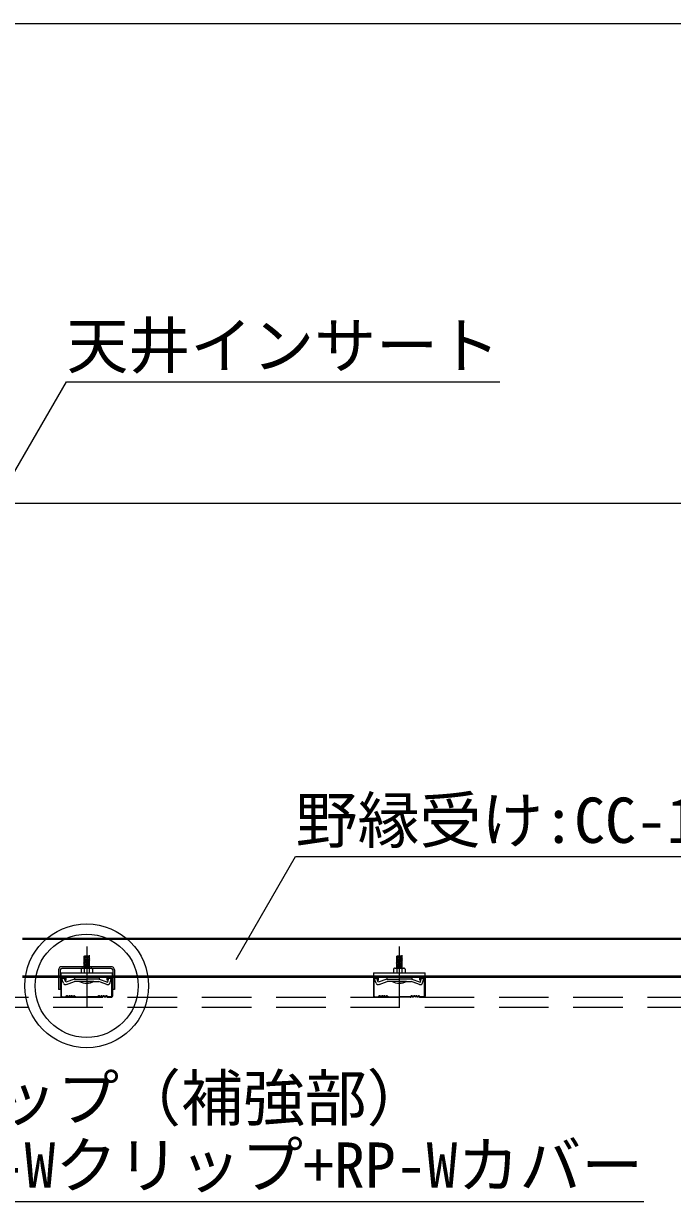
# Model space of a CAD drawing. Units: millimetres, scale not verified. Extents: x -7800 to 7800, y -5578 to 5485.
# Drawn here: x -3395 to -2766, y 555 to 1696 of the extents above; entities that cross this region are included whole.
import ezdxf
from ezdxf.enums import TextEntityAlignment as Align

# ---------------------------------------------------------------- set-up
doc = ezdxf.new("R2010")
doc.units = ezdxf.units.MM
doc.header["$LTSCALE"] = 40
doc.linetypes.add('CHAIN1', pattern=[8, 5, -1, 1, -1])
doc.linetypes.add('DASHED1', pattern=[1.8, 1.2, -0.6])
for name, color, linetype, lineweight in [('2-0_中心線', 4, 'CHAIN1', 9), ('2-2_野縁受け', 3, 'Continuous', 18), ('2-3_野縁', 7, 'Continuous', 18), ('2-6_文字', 3, 'Continuous', 18), ('2-9_躯体', 4, 'DASHED1', 9), ('2-A_クリップ', 3, 'Continuous', 18), ('2-C_パネル', 4, 'DASHED1', 9), ('2-E', 2, 'Continuous', 25), ('F-2_太線１', 3, 'Continuous', 18)]:
    doc.layers.add(name, color=color, linetype=linetype, lineweight=lineweight)
doc.styles.add('ＭＳ ゴシック', font='')
doc.styles.get('ＭＳ ゴシック').set_extended_font_data('MS Gothic')

msp = doc.modelspace()

# ---------------------------------------------------------------- linework, layer by layer
at = {"layer": '2-0_中心線'}
for p, q in [((-3334.04, 801.52), (-3334.04, 743.6)), ((-3031.04, 801.52), (-3031.04, 743.6))]:
    msp.add_line(p, q, dxfattribs=at)
at = {"layer": '2-2_野縁受け'}
for p, q in [((-3396.38, 809.86), (-2526.38, 809.86)), ((-3396.38, 808.66), (-2250.81, 808.66)), ((-3396.38, 773.06), (-2250.81, 773.06)), ((-3396.38, 771.86), (-2526.38, 771.86))]:
    msp.add_line(p, q, dxfattribs=at)
at = {"layer": '2-3_野縁'}
for p, q in [((-3359.04, 770.88), (-3359.04, 753.35)), ((-3358.54, 753.4), (-3358.54, 770.88)), ((-3355.04, 771.88), (-3358.04, 771.88)), ((-3355.04, 771.38), (-3358.04, 771.38)), ((-3354.54, 768.88), (-3354.54, 770.88)), ((-3354.54, 768.88), (-3354.04, 768.88)), ((-3354.04, 768.88), (-3354.04, 770.88)), ((-3314.04, 768.88), (-3314.04, 770.88)), ((-3313.54, 768.88), (-3314.04, 768.88)), ((-3313.54, 768.88), (-3313.54, 770.88)), ((-3313.04, 771.88), (-3310.04, 771.88)), ((-3313.04, 771.38), (-3310.04, 771.38)), ((-3309.54, 753.36), (-3309.54, 770.88)), ((-3309.04, 770.88), (-3309.04, 753.42)), ((-3056.04, 770.88), (-3056.04, 753.35)), ((-3055.54, 753.4), (-3055.54, 770.88)), ((-3052.04, 771.88), (-3055.04, 771.88)), ((-3052.04, 771.38), (-3055.04, 771.38)), ((-3051.54, 768.88), (-3051.54, 770.88)), ((-3051.54, 768.88), (-3051.04, 768.88)), ((-3051.04, 768.88), (-3051.04, 770.88)), ((-3011.04, 768.88), (-3011.04, 770.88)), ((-3010.54, 768.88), (-3011.04, 768.88)), ((-3010.54, 768.88), (-3010.54, 770.88)), ((-3010.04, 771.88), (-3007.04, 771.88)), ((-3010.04, 771.38), (-3007.04, 771.38)), ((-3006.54, 753.36), (-3006.54, 770.88)), ((-3006.04, 770.88), (-3006.04, 753.42)), ((-3354.1, 753.02), (-3353.39, 753.73)), ((-3353.39, 753.73), (-3354.1, 753.02)), ((-3345.69, 753.73), (-3344.98, 753.02)), ((-3322.39, 753.73), (-3323.1, 753.02)), ((-3313.98, 753.02), (-3314.69, 753.73)), ((-3314.69, 753.73), (-3313.98, 753.02)), ((-3051.1, 753.02), (-3050.39, 753.73)), ((-3050.39, 753.73), (-3051.1, 753.02)), ((-3042.69, 753.73), (-3041.98, 753.02)), ((-3019.39, 753.73), (-3020.1, 753.02)), ((-3010.98, 753.02), (-3011.69, 753.73)), ((-3011.69, 753.73), (-3010.98, 753.02)), ((-3358.04, 752.88), (-3354.46, 752.88)), ((-3358.04, 752.88), (-3354.46, 752.88)), ((-3354.46, 752.38), (-3358.04, 752.38)), ((-3354.46, 752.38), (-3358.04, 752.38)), ((-3353.04, 753.38), (-3353.75, 752.67)), ((-3353.04, 753.38), (-3353.75, 752.67)), ((-3346.04, 753.38), (-3345.33, 752.67)), ((-3344.63, 752.88), (-3334.04, 752.88)), ((-3344.63, 752.38), (-3334.04, 752.38)), ((-3323.45, 752.88), (-3334.04, 752.88)), ((-3323.45, 752.38), (-3334.04, 752.38)), ((-3322.04, 753.38), (-3322.75, 752.67)), ((-3315.04, 753.38), (-3314.33, 752.67)), ((-3315.04, 753.38), (-3314.33, 752.67)), ((-3310.04, 752.88), (-3313.63, 752.88)), ((-3310.04, 752.88), (-3313.63, 752.88)), ((-3313.63, 752.38), (-3310.04, 752.38)), ((-3313.63, 752.38), (-3310.04, 752.38)), ((-3055.04, 752.88), (-3051.46, 752.88)), ((-3055.04, 752.88), (-3051.46, 752.88)), ((-3051.46, 752.38), (-3055.04, 752.38)), ((-3051.46, 752.38), (-3055.04, 752.38)), ((-3050.04, 753.38), (-3050.75, 752.67)), ((-3050.04, 753.38), (-3050.75, 752.67)), ((-3043.04, 753.38), (-3042.33, 752.67)), ((-3041.63, 752.88), (-3031.04, 752.88)), ((-3041.63, 752.38), (-3031.04, 752.38)), ((-3020.45, 752.88), (-3031.04, 752.88)), ((-3020.45, 752.38), (-3031.04, 752.38)), ((-3019.04, 753.38), (-3019.75, 752.67)), ((-3012.04, 753.38), (-3011.33, 752.67)), ((-3012.04, 753.38), (-3011.33, 752.67)), ((-3007.04, 752.88), (-3010.63, 752.88)), ((-3007.04, 752.88), (-3010.63, 752.88)), ((-3010.63, 752.38), (-3007.04, 752.38)), ((-3010.63, 752.38), (-3007.04, 752.38))]:
    msp.add_line(p, q, dxfattribs=at)
for centre, radius, start, end in [((-3358.04, 770.88), 1, 90.00299, 180.00299), ((-3358.04, 770.88), 0.5, 90.00299, 180.00299), ((-3355.04, 770.88), 1, 0.00299, 90.00299), ((-3355.04, 770.88), 0.5, 0.00299, 90.00299), ((-3313.04, 770.88), 1, 89.99696, 179.99699), ((-3313.04, 770.88), 0.5, 89.99696, 179.99699), ((-3310.04, 770.88), 1, 359.99699, 89.99699), ((-3310.04, 770.88), 0.5, 359.99699, 89.99699), ((-3055.04, 770.88), 1, 90.00299, 180.00299), ((-3055.04, 770.88), 0.5, 90.00299, 180.00299), ((-3052.04, 770.88), 1, 0.00299, 90.00299), ((-3052.04, 770.88), 0.5, 0.00299, 90.00299), ((-3010.04, 770.88), 1, 89.99696, 179.99699), ((-3010.04, 770.88), 0.5, 89.99696, 179.99699), ((-3007.04, 770.88), 1, 359.99699, 89.99699), ((-3007.04, 770.88), 0.5, 359.99699, 89.99699), ((-3353.04, 753.38), 0.5, 46.39717, 135), ((-3351.79, 754.69), 1.31, 226.39716, 313.6028), ((-3350.54, 753.38), 0.5, 36.86987, 133.6028), ((-3349.54, 754.13), 0.75, 216.86989, 323.1301), ((-3348.54, 753.38), 0.5, 36.86987, 143.1301), ((-3348.54, 753.38), 0.5, 46.39717, 143.1301), ((-3347.29, 754.69), 1.31, 226.39716, 313.6028), ((-3346.04, 753.38), 0.5, 44.99998, 133.60281), ((-3322.04, 753.38), 0.5, 46.39719, 135.00002), ((-3320.79, 754.69), 1.31, 226.39719, 313.60283), ((-3319.54, 753.38), 0.5, 36.86989, 143.1301), ((-3319.54, 753.38), 0.5, 36.86989, 133.60281), ((-3318.54, 754.13), 0.75, 216.8699, 323.13011), ((-3317.54, 753.38), 0.5, 46.39719, 143.13011), ((-3316.29, 754.69), 1.31, 226.39719, 313.60283), ((-3315.04, 753.38), 0.5, 45, 133.60283), ((-3050.04, 753.38), 0.5, 46.39717, 135), ((-3048.79, 754.69), 1.31, 226.39716, 313.6028), ((-3047.54, 753.38), 0.5, 36.86987, 133.6028), ((-3046.54, 754.13), 0.75, 216.86989, 323.1301), ((-3045.54, 753.38), 0.5, 36.86987, 143.1301), ((-3045.54, 753.38), 0.5, 46.39717, 143.1301), ((-3044.29, 754.69), 1.31, 226.39716, 313.6028), ((-3043.04, 753.38), 0.5, 44.99998, 133.60281), ((-3019.04, 753.38), 0.5, 46.39719, 135.00002), ((-3017.79, 754.69), 1.31, 226.39719, 313.60283), ((-3016.54, 753.38), 0.5, 36.86989, 143.1301), ((-3016.54, 753.38), 0.5, 36.86989, 133.60281), ((-3015.54, 754.13), 0.75, 216.8699, 323.13011), ((-3014.54, 753.38), 0.5, 46.39719, 143.13011), ((-3013.29, 754.69), 1.31, 226.39719, 313.60283), ((-3012.04, 753.38), 0.5, 45, 133.60283), ((-3358.04, 753.38), 1, 177.476, 270), ((-3358.04, 753.38), 1, 177.476, 270), ((-3358.04, 753.38), 0.5, 177.476, 270), ((-3358.04, 753.38), 0.5, 177.476, 270), ((-3354.46, 753.38), 0.5, 269.99998, 314.99998), ((-3354.46, 753.38), 0.5, 270, 314.99998), ((-3354.46, 753.38), 1, 270, 315), ((-3354.46, 753.38), 1, 270, 314.99998), ((-3351.79, 754.69), 1.81, 226.39716, 313.6028), ((-3349.54, 754.13), 1.25, 216.86989, 323.1301), ((-3347.29, 754.69), 1.81, 226.39716, 313.6028), ((-3344.63, 753.38), 1, 225, 270), ((-3344.63, 753.38), 0.5, 225, 270), ((-3323.45, 753.38), 0.5, 270, 315), ((-3323.45, 753.38), 1, 270, 315), ((-3320.79, 754.69), 1.81, 226.39719, 313.60283), ((-3318.54, 754.13), 1.25, 216.8699, 323.13011), ((-3316.29, 754.69), 1.81, 226.39719, 313.60283), ((-3313.63, 753.38), 1, 225, 270), ((-3313.63, 753.38), 1, 225.00002, 270), ((-3313.63, 753.38), 0.5, 225, 270), ((-3313.63, 753.38), 0.5, 225.00002, 270), ((-3310.04, 753.38), 1, 270, 2.524), ((-3310.04, 753.38), 1, 269.99995, 2.524), ((-3310.04, 753.38), 0.5, 270, 2.524), ((-3310.04, 753.38), 0.5, 269.99995, 2.524), ((-3055.04, 753.38), 1, 177.476, 270), ((-3055.04, 753.38), 1, 177.476, 270), ((-3055.04, 753.38), 0.5, 177.476, 270), ((-3055.04, 753.38), 0.5, 177.476, 270), ((-3051.46, 753.38), 0.5, 269.99998, 314.99998), ((-3051.46, 753.38), 0.5, 270, 314.99998), ((-3051.46, 753.38), 1, 270, 315), ((-3051.46, 753.38), 1, 270, 314.99998), ((-3048.79, 754.69), 1.81, 226.39716, 313.6028), ((-3046.54, 754.13), 1.25, 216.86989, 323.1301), ((-3044.29, 754.69), 1.81, 226.39716, 313.6028), ((-3041.63, 753.38), 1, 225, 270), ((-3041.63, 753.38), 0.5, 225, 270), ((-3020.45, 753.38), 0.5, 270, 315), ((-3020.45, 753.38), 1, 270, 315), ((-3017.79, 754.69), 1.81, 226.39719, 313.60283), ((-3015.54, 754.13), 1.25, 216.8699, 323.13011), ((-3013.29, 754.69), 1.81, 226.39719, 313.60283), ((-3010.63, 753.38), 1, 225, 270), ((-3010.63, 753.38), 1, 225.00002, 270), ((-3010.63, 753.38), 0.5, 225, 270), ((-3010.63, 753.38), 0.5, 225.00002, 270), ((-3007.04, 753.38), 1, 270, 2.524), ((-3007.04, 753.38), 1, 269.99995, 2.524), ((-3007.04, 753.38), 0.5, 270, 2.524), ((-3007.04, 753.38), 0.5, 269.99995, 2.524)]:
    msp.add_arc(centre, radius, start, end, dxfattribs=at)
at = {"layer": '2-6_文字', "color": 7}
for p, q in [((-3411.13, 1249.31), (-3353.58, 1348.99)), ((-3353.58, 1348.99), (-2933.58, 1348.99)), ((-3189.05, 789.14), (-3131.5, 888.82)), ((-3131.5, 888.82), (-2711.5, 888.82)), ((-3544.05, 554.52), (-2794.05, 554.52))]:
    msp.add_line(p, q, dxfattribs=at)
at = {"layer": '2-9_躯体', "color": 7, "linetype": 'Continuous', "lineweight": 18}
msp.add_line((-4590.39, 1231.36), (-2250.81, 1231.36), dxfattribs=at)
at = {"layer": '2-A_クリップ'}
for p, q in [((-3331.01, 792.51), (-3337.01, 791.67)), ((-3337.01, 791.67), (-3336.26, 791.27)), ((-3331.01, 791.51), (-3337.01, 790.67)), ((-3337.01, 790.67), (-3336.26, 790.27)), ((-3336.26, 780.66), (-3336.26, 792.67)), ((-3336.26, 792.67), (-3331.76, 792.67)), ((-3331.01, 792.51), (-3331.76, 792.67)), ((-3331.76, 780.66), (-3331.76, 792.64)), ((-3331.01, 791.51), (-3331.76, 791.91)), ((-3331.01, 790.51), (-3331.76, 790.91)), ((-3331.01, 789.51), (-3331.76, 789.91)), ((-3331.01, 788.51), (-3331.76, 788.91)), ((-3331.01, 787.51), (-3331.76, 787.91)), ((-3028.01, 792.51), (-3034.01, 791.67)), ((-3034.01, 791.67), (-3033.26, 791.27)), ((-3028.01, 791.51), (-3034.01, 790.67)), ((-3034.01, 790.67), (-3033.26, 790.27)), ((-3033.26, 780.66), (-3033.26, 792.67)), ((-3033.26, 792.67), (-3028.76, 792.67)), ((-3028.01, 792.51), (-3028.76, 792.67)), ((-3028.76, 780.66), (-3028.76, 792.64)), ((-3028.01, 791.51), (-3028.76, 791.91)), ((-3028.01, 790.51), (-3028.76, 790.91)), ((-3028.01, 789.51), (-3028.76, 789.91)), ((-3028.01, 788.51), (-3028.76, 788.91)), ((-3028.01, 787.51), (-3028.76, 787.91)), ((-3361.23, 778.87), (-3361.23, 760.09)), ((-3359.63, 778.87), (-3359.63, 760.09)), ((-3310.43, 782.07), (-3358.03, 782.07)), ((-3310.43, 780.47), (-3358.03, 780.47)), ((-3339.51, 779.66), (-3339.51, 776.16)), ((-3338.84, 780.49), (-3339.31, 780.26)), ((-3338.84, 780.49), (-3339.31, 780.26)), ((-3338.51, 780.66), (-3329.51, 780.66)), ((-3338.15, 780.57), (-3336.51, 780.16)), ((-3338.15, 780.57), (-3336.51, 780.16)), ((-3337.01, 781.67), (-3336.26, 781.27)), ((-3331.01, 781.51), (-3337.01, 780.67)), ((-3331.01, 781.51), (-3337.01, 780.67)), ((-3336.51, 780.16), (-3336.51, 780.14)), ((-3336.51, 780.14), (-3336.51, 776.16)), ((-3331.79, 780.27), (-3331.51, 780.16)), ((-3331.01, 786.51), (-3331.76, 786.91)), ((-3331.01, 785.51), (-3331.76, 785.91)), ((-3331.01, 784.51), (-3331.76, 784.91)), ((-3331.01, 783.51), (-3331.76, 783.91)), ((-3331.01, 782.51), (-3331.76, 782.91)), ((-3331.01, 781.51), (-3331.76, 781.91)), ((-3331.01, 781.51), (-3331.76, 781.91)), ((-3331.29, 780.66), (-3331.76, 780.91)), ((-3331.29, 780.66), (-3331.76, 780.91)), ((-3329.87, 780.57), (-3331.51, 780.16)), ((-3329.87, 780.57), (-3331.51, 780.16)), ((-3329.18, 780.5), (-3328.72, 780.27)), ((-3329.18, 780.5), (-3328.72, 780.27)), ((-3328.51, 779.66), (-3328.51, 776.16)), ((-3308.83, 778.87), (-3308.83, 760.09)), ((-3307.23, 778.87), (-3307.23, 760.09)), ((-3036.51, 779.66), (-3036.51, 776.16)), ((-3035.84, 780.49), (-3036.31, 780.26)), ((-3035.84, 780.49), (-3036.31, 780.26)), ((-3035.51, 780.66), (-3026.51, 780.66)), ((-3035.15, 780.57), (-3033.51, 780.16)), ((-3035.15, 780.57), (-3033.51, 780.16)), ((-3034.01, 781.67), (-3033.26, 781.27)), ((-3028.01, 781.51), (-3034.01, 780.67)), ((-3028.01, 781.51), (-3034.01, 780.67)), ((-3033.51, 780.16), (-3033.51, 780.14)), ((-3033.51, 780.14), (-3033.51, 776.16)), ((-3028.79, 780.27), (-3028.51, 780.16)), ((-3028.01, 786.51), (-3028.76, 786.91)), ((-3028.01, 785.51), (-3028.76, 785.91)), ((-3028.01, 784.51), (-3028.76, 784.91)), ((-3028.01, 783.51), (-3028.76, 783.91)), ((-3028.01, 782.51), (-3028.76, 782.91)), ((-3028.01, 781.51), (-3028.76, 781.91)), ((-3028.01, 781.51), (-3028.76, 781.91)), ((-3028.29, 780.66), (-3028.76, 780.91)), ((-3028.29, 780.66), (-3028.76, 780.91)), ((-3026.87, 780.57), (-3028.51, 780.16)), ((-3026.87, 780.57), (-3028.51, 780.16)), ((-3026.18, 780.5), (-3025.72, 780.27)), ((-3026.18, 780.5), (-3025.72, 780.27)), ((-3025.51, 779.66), (-3025.51, 776.16)), ((-3359.01, 776.16), (-3309.01, 776.16)), ((-3359.01, 776.16), (-3359.01, 771.86)), ((-3359.01, 771.86), (-3309.01, 771.86)), ((-3355.8, 770.87), (-3357.96, 770.08)), ((-3356.77, 766.8), (-3357.96, 770.08)), ((-3356.56, 766.24), (-3357.96, 770.08)), ((-3354.37, 766.92), (-3355.8, 770.87)), ((-3346, 769.97), (-3354.37, 766.92)), ((-3353.6, 764.87), (-3345.9, 767.67)), ((-3346, 771.86), (-3346, 769.97)), ((-3346, 769.97), (-3334.01, 769.97)), ((-3327.01, 767.67), (-3341.01, 767.67)), ((-3339.51, 776.16), (-3328.51, 776.16)), ((-3322.02, 769.97), (-3334.01, 769.97)), ((-3322.02, 769.97), (-3334.01, 769.97)), ((-3322.02, 769.97), (-3334.01, 769.97)), ((-3334.01, 767.67), (-3324.87, 767.67)), ((-3334.01, 767.67), (-3324.28, 767.67)), ((-3334.01, 767.67), (-3322.8, 767.67)), ((-3324.52, 767.67), (-3322.8, 767.67)), ((-3324.03, 767.67), (-3322.12, 767.67)), ((-3318.88, 766.49), (-3322.12, 767.67)), ((-3322.02, 769.97), (-3314.62, 767.27)), ((-3322, 771.86), (-3322, 769.96)), ((-3314.42, 764.87), (-3319.62, 766.76)), ((-3314.91, 767.38), (-3313.65, 766.92)), ((-3311.41, 766.43), (-3310.35, 770.38)), ((-3309.01, 771.86), (-3309.01, 776.16)), ((-3309.01, 773.06), (-3308.83, 773.06)), ((-3309.01, 771.86), (-3308.83, 771.86)), ((-3056.01, 776.16), (-3006.01, 776.16)), ((-3056.01, 776.16), (-3056.01, 771.86)), ((-3056.01, 771.86), (-3006.01, 771.86)), ((-3052.8, 770.87), (-3054.96, 770.08)), ((-3053.77, 766.8), (-3054.96, 770.08)), ((-3053.56, 766.24), (-3054.96, 770.08)), ((-3051.37, 766.92), (-3052.8, 770.87)), ((-3043, 769.97), (-3051.37, 766.92)), ((-3050.6, 764.87), (-3042.9, 767.67)), ((-3043, 771.86), (-3043, 769.97)), ((-3043, 769.97), (-3031.01, 769.97)), ((-3024.01, 767.67), (-3038.01, 767.67)), ((-3036.51, 776.16), (-3025.51, 776.16)), ((-3019.02, 769.97), (-3031.01, 769.97)), ((-3019.02, 769.97), (-3031.01, 769.97)), ((-3019.02, 769.97), (-3031.01, 769.97)), ((-3031.01, 767.67), (-3021.87, 767.67)), ((-3031.01, 767.67), (-3021.28, 767.67)), ((-3031.01, 767.67), (-3019.8, 767.67)), ((-3021.52, 767.67), (-3019.8, 767.67)), ((-3021.03, 767.67), (-3019.12, 767.67)), ((-3015.88, 766.49), (-3019.12, 767.67)), ((-3019.02, 769.97), (-3011.62, 767.27)), ((-3019, 771.86), (-3019, 769.96)), ((-3011.42, 764.87), (-3016.62, 766.76)), ((-3011.91, 767.38), (-3010.65, 766.92)), ((-3008.41, 766.43), (-3007.35, 770.38)), ((-3006.01, 771.86), (-3006.01, 776.16)), ((-3006.01, 773.06), (-3005.83, 773.06)), ((-3006.01, 771.86), (-3005.83, 771.86)), ((-3359.63, 760.09), (-3361.23, 760.09)), ((-3307.23, 760.09), (-3308.83, 760.09))]:
    msp.add_line(p, q, dxfattribs=at)
for points in [[(-3331.01, 790.51), (-3337.01, 789.67), (-3336.26, 789.27)], [(-3331.01, 789.51), (-3337.01, 788.67), (-3336.26, 788.27)], [(-3331.01, 788.51), (-3337.01, 787.67), (-3336.26, 787.27)], [(-3028.01, 790.51), (-3034.01, 789.67), (-3033.26, 789.27)], [(-3028.01, 789.51), (-3034.01, 788.67), (-3033.26, 788.27)], [(-3028.01, 788.51), (-3034.01, 787.67), (-3033.26, 787.27)], [(-3331.01, 787.51), (-3337.01, 786.67), (-3336.26, 786.27)], [(-3331.01, 786.51), (-3337.01, 785.67), (-3336.26, 785.27)], [(-3331.01, 785.51), (-3337.01, 784.67), (-3336.26, 784.27)], [(-3331.01, 784.51), (-3337.01, 783.67), (-3336.26, 783.27)], [(-3331.01, 783.51), (-3337.01, 782.67), (-3336.26, 782.27)], [(-3331.01, 782.51), (-3337.01, 781.67), (-3336.26, 781.27)], [(-3331.79, 780.27), (-3331.51, 780.16), (-3331.51, 776.16)], [(-3028.01, 787.51), (-3034.01, 786.67), (-3033.26, 786.27)], [(-3028.01, 786.51), (-3034.01, 785.67), (-3033.26, 785.27)], [(-3028.01, 785.51), (-3034.01, 784.67), (-3033.26, 784.27)], [(-3028.01, 784.51), (-3034.01, 783.67), (-3033.26, 783.27)], [(-3028.01, 783.51), (-3034.01, 782.67), (-3033.26, 782.27)], [(-3028.01, 782.51), (-3034.01, 781.67), (-3033.26, 781.27)], [(-3028.79, 780.27), (-3028.51, 780.16), (-3028.51, 776.16)], [(-3354.37, 766.92), (-3355.8, 770.87), (-3357.96, 770.08)], [(-3334.01, 767.67), (-3345.22, 767.67), (-3345.9, 767.67)], [(-3313.65, 766.92), (-3312.57, 770.98), (-3310.35, 770.38)], [(-3051.37, 766.92), (-3052.8, 770.87), (-3054.96, 770.08)], [(-3031.01, 767.67), (-3042.22, 767.67), (-3042.9, 767.67)], [(-3010.65, 766.92), (-3009.57, 770.98), (-3007.35, 770.38)]]:
    msp.add_lwpolyline(points, dxfattribs=at)
for centre, radius, start, end in [((-3358.03, 778.87), 3.2, 90, 180), ((-3358.03, 778.87), 1.6, 90, 180), ((-3338.51, 779.66), 1, 90, 180), ((-3338.39, 779.6), 1, 75.942, 116.60205), ((-3338.39, 779.6), 1, 75.942, 116.60205), ((-3334.01, 774.16), 6.5, 70.01814, 112.61984), ((-3334.01, 774.16), 6.5, 70.01814, 112.61984), ((-3329.63, 779.6), 1, 63.73466, 103.8602), ((-3329.63, 779.6), 1, 63.73466, 103.8602), ((-3329.51, 779.66), 1, 0, 90), ((-3310.43, 778.87), 3.2, 0, 90), ((-3310.43, 778.87), 1.6, 0, 90), ((-3035.51, 779.66), 1, 90, 180), ((-3035.39, 779.6), 1, 75.942, 116.60205), ((-3035.39, 779.6), 1, 75.942, 116.60205), ((-3031.01, 774.16), 6.5, 70.01814, 112.61984), ((-3031.01, 774.16), 6.5, 70.01814, 112.61984), ((-3026.63, 779.6), 1, 63.73466, 103.8602), ((-3026.63, 779.6), 1, 63.73466, 103.8602), ((-3026.51, 779.66), 1, 0, 90), ((-3354.4, 767.02), 2.3, 199.99997, 299.99998), ((-3334.01, 781.67), 15.65, 243.43492, 296.56505), ((-3313.63, 767.03), 2.3, 244.99998, 345), ((-3051.4, 767.02), 2.3, 199.99997, 299.99998), ((-3031.01, 781.67), 15.65, 243.43492, 296.56505), ((-3010.63, 767.03), 2.3, 244.99998, 345)]:
    msp.add_arc(centre, radius, start, end, dxfattribs=at)
at = {"layer": '2-C_パネル'}
for p, q in [((-4590.39, 752.38), (-2250.81, 752.38)), ((-4590.39, 742.88), (-2250.81, 742.88))]:
    msp.add_line(p, q, dxfattribs=at)
at = {"layer": '2-E'}
for radius in [60, 50]:
    msp.add_circle((-3334.04, 763.52), radius, dxfattribs=at)
at = {"layer": 'F-2_太線１'}
msp.add_line((-7638.18, 1696.25), (-2068.18, 1696.25), dxfattribs=at)

# ---------------------------------------------------------------- texts
at = {"layer": '2-6_文字', "color": 7, "style": 'ＭＳ ゴシック'}
for s, p in [('天井インサート', (-3353.58, 1348.99)), ('野縁受け:CC-19', (-3131.5, 888.82)), ('クリップ（補強部）', (-3542.6, 619.62)), ('：RP-Wクリップ+RP-Wカバー', (-3544.05, 554.52))]:
    msp.add_text(s, height=43.99, dxfattribs=at).set_placement(p, align=Align.BOTTOM_LEFT)

doc.saveas('drawing.dxf')
